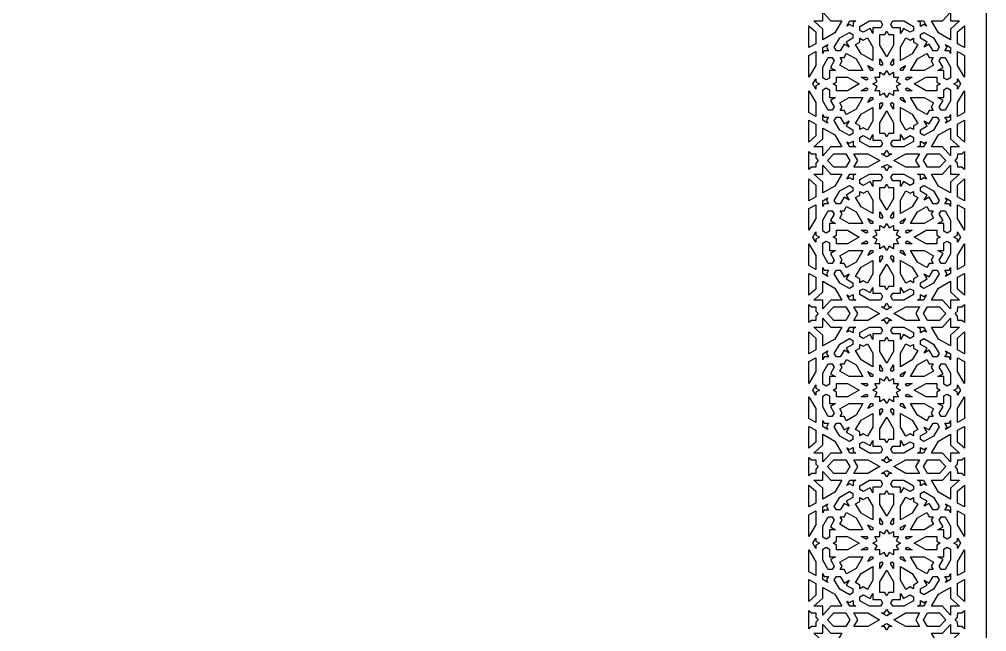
# Model space of a CAD drawing. Extents: x -430 to 430, y -1150 to 1150.
# Drawn here: x -5.4 to 430, y -866.5 to -590.9 of the extents above; entities that cross this region are included whole.
import ezdxf

# ---------------------------------------------------------------- set-up
doc = ezdxf.new("R2010")
doc.units = 0
doc.layers.add('LAYER_1', color=18, linetype='CONTINUOUS')

msp = doc.modelspace()

# ---------------------------------------------------------------- linework, layer by layer
at = {"layer": 'LAYER_1'}
for points in [[(-430, -1150), (430, -1150), (430, 1150), (-430, 1150)], [(359.89, -591.59), (364.8, -591.59), (361.65, -596.96), (356.2, -600.05), (356.2, -595.23), (352.14, -591.59), (356.2, -591.59), (356.2, -587.6)], [(413.8, -591.59), (417.85, -591.59), (413.8, -595.23), (413.8, -600.05), (408.35, -596.96), (405.2, -591.59), (410.1, -591.59), (413.8, -587.6)], [(369.85, -592.29), (369.85, -594.12), (368.25, -593.21), (367.01, -593.91), (368.37, -591.59), (371.09, -591.59)], [(383.17, -593.15), (382.3, -594.63), (378.82, -594.63), (378.82, -597.23), (377.5, -594.98), (374.48, -596.7), (372.97, -595.84), (372.97, -594.04), (377.28, -591.59), (382.26, -591.59)], [(397.03, -594.04), (397.03, -595.84), (395.52, -596.7), (392.5, -594.98), (391.18, -597.23), (391.18, -594.63), (387.7, -594.63), (386.82, -593.15), (387.74, -591.59), (392.72, -591.59)], [(402.99, -593.91), (401.75, -593.21), (400.15, -594.12), (400.15, -592.29), (398.91, -591.59), (401.63, -591.59)], [(353.1, -596.52), (353.1, -601.85), (350.01, -603.6), (350, -603.59), (350, -593.76), (350.01, -593.75)], [(385.88, -597.68), (388.09, -597.68), (388.09, -602.5), (385, -607.77), (381.91, -602.5), (381.91, -597.68), (384.11, -597.68), (385, -596.17)], [(419.98, -603.6), (416.9, -601.85), (416.9, -596.52), (419.98, -593.75)], [(369.81, -597.63), (369.81, -599.35), (366.79, -601.07), (368.11, -603.31), (365.82, -602.02), (364.08, -604.99), (362.34, -604.99), (361.42, -603.43), (363.91, -599.18), (368.22, -596.73)], [(378.82, -603.32), (378.82, -609.4), (373.47, -606.36), (371.02, -602.18), (372.93, -601.1), (372.93, -599.36), (374.46, -600.23), (376.36, -599.14)], [(395.54, -600.23), (397.07, -599.36), (397.07, -601.1), (398.98, -602.18), (396.53, -606.36), (391.18, -609.4), (391.18, -603.32), (393.63, -599.14)], [(406.08, -599.18), (408.57, -603.43), (407.66, -604.99), (405.92, -604.99), (404.17, -602.02), (401.89, -603.31), (403.21, -601.07), (400.19, -599.35), (400.19, -597.63), (401.77, -596.73)], [(357.84, -603.45), (358.76, -605.03), (356.91, -605.03), (356.2, -606.25), (356.2, -603.57), (358.55, -602.23)], [(413.8, -603.57), (413.8, -606.25), (413.09, -605.03), (411.23, -605.03), (412.16, -603.45), (411.44, -602.23)], [(353.1, -611.63), (350.01, -616.89), (350, -616.87), (350, -607.11), (350.01, -607.12), (353.1, -605.36)], [(361.39, -609.58), (359.64, -612.55), (361.93, -613.85), (359.29, -613.85), (359.29, -617.28), (357.78, -618.14), (356.2, -617.24), (356.2, -612.34), (358.68, -608.1), (360.51, -608.1)], [(371.2, -608.59), (374.29, -613.85), (368.11, -613.85), (363.87, -611.44), (364.97, -609.56), (364.09, -608.05), (365.86, -608.05), (366.96, -606.18)], [(383.21, -610.81), (382.73, -611.62), (381.91, -611.15), (381.91, -608.59)], [(388.09, -611.15), (387.26, -611.62), (386.79, -610.81), (388.09, -608.59)], [(404.14, -608.05), (405.91, -608.05), (405.03, -609.56), (406.13, -611.44), (401.88, -613.85), (395.71, -613.85), (398.8, -608.59), (403.04, -606.18)], [(413.8, -612.34), (413.8, -617.24), (412.22, -618.14), (410.71, -617.28), (410.71, -613.85), (408.07, -613.85), (410.35, -612.55), (408.61, -609.58), (409.48, -608.1), (411.31, -608.1)], [(419.98, -607.12), (419.98, -616.89), (416.9, -611.63), (416.9, -605.36)], [(378.82, -612.91), (378.82, -613.85), (377.86, -613.85), (376.56, -611.63)], [(386.13, -615.78), (388.09, -614.67), (388.09, -616.9), (390.35, -616.9), (389.22, -618.82), (391.18, -619.93), (389.22, -621.05), (390.35, -622.97), (388.09, -622.97), (388.09, -625.2), (386.13, -624.09), (385, -626.01), (383.87, -624.09), (381.91, -625.2), (381.91, -622.97), (379.65, -622.97), (380.78, -621.05), (378.82, -619.93), (380.78, -618.82), (379.65, -616.9), (381.91, -616.9), (381.91, -614.67), (383.87, -615.78), (385, -613.86)], [(392.13, -613.85), (391.18, -613.85), (391.18, -612.91), (393.44, -611.63)], [(353.1, -619.02), (354.7, -619.94), (353.1, -620.85), (353.1, -622.26), (351.74, -619.94), (353.1, -617.61)], [(372.63, -619.94), (367.29, -622.97), (362.38, -622.97), (362.38, -620.81), (360.85, -619.94), (362.38, -619.07), (362.38, -616.9), (367.29, -616.9)], [(376.55, -617.71), (375.73, -618.18), (373.47, -616.9), (376.08, -616.9)], [(394.27, -618.18), (393.44, -617.71), (393.92, -616.9), (396.52, -616.9)], [(407.61, -619.07), (409.14, -619.94), (407.61, -620.81), (407.61, -622.97), (402.71, -622.97), (397.36, -619.94), (402.71, -616.9), (407.61, -616.9)], [(418.26, -619.94), (416.9, -622.26), (416.9, -620.85), (415.29, -619.94), (416.9, -619.02), (416.9, -617.61)], [(359.29, -622.59), (359.29, -626.02), (361.93, -626.02), (359.64, -627.32), (361.39, -630.29), (360.51, -631.77), (358.68, -631.77), (356.2, -627.53), (356.2, -622.63), (357.78, -621.73)], [(376.55, -622.16), (376.08, -622.97), (373.47, -622.97), (375.73, -621.69)], [(396.52, -622.97), (393.92, -622.97), (393.44, -622.16), (394.27, -621.69)], [(413.8, -622.63), (413.8, -627.53), (411.31, -631.77), (409.48, -631.77), (408.61, -630.29), (410.35, -627.32), (408.07, -626.02), (410.71, -626.02), (410.71, -622.59), (412.22, -621.73)], [(353.1, -628.24), (353.1, -634.51), (350.01, -632.75), (350.01, -622.98)], [(371.2, -631.28), (366.96, -633.7), (365.86, -631.82), (364.09, -631.82), (364.97, -630.31), (363.87, -628.43), (368.11, -626.02), (374.29, -626.02)], [(378.82, -626.96), (376.56, -628.24), (377.86, -626.02), (378.82, -626.02)], [(393.44, -628.24), (391.18, -626.96), (391.18, -626.02), (392.13, -626.02)], [(406.13, -628.43), (405.03, -630.31), (405.91, -631.82), (404.14, -631.82), (403.04, -633.7), (398.8, -631.28), (395.71, -626.02), (401.88, -626.02)], [(419.98, -632.75), (416.9, -634.51), (416.9, -628.24), (419.98, -622.98)], [(378.82, -636.55), (376.36, -640.73), (374.46, -639.64), (372.93, -640.51), (372.93, -638.77), (371.02, -637.69), (373.47, -633.51), (378.82, -630.47)], [(383.21, -629.06), (381.91, -631.27), (381.91, -628.71), (382.73, -628.25)], [(388.09, -628.71), (388.09, -631.27), (386.79, -629.06), (387.26, -628.25)], [(396.53, -633.51), (398.98, -637.69), (397.07, -638.77), (397.07, -640.51), (395.54, -639.64), (393.63, -640.73), (391.18, -636.55), (391.18, -630.47)], [(356.91, -634.84), (358.76, -634.84), (357.84, -636.42), (358.55, -637.64), (356.2, -636.3), (356.2, -633.62)], [(365.82, -637.86), (368.11, -636.56), (366.79, -638.8), (369.81, -640.52), (369.81, -642.24), (368.22, -643.14), (363.91, -640.69), (361.42, -636.44), (362.34, -634.88), (364.08, -634.88)], [(388.09, -637.37), (388.09, -642.19), (385.88, -642.19), (385, -643.7), (384.11, -642.19), (381.91, -642.19), (381.91, -637.37), (385, -632.1)], [(408.57, -636.44), (406.08, -640.69), (401.77, -643.14), (400.19, -642.24), (400.19, -640.52), (403.21, -638.8), (401.89, -636.56), (404.17, -637.86), (405.92, -634.88), (407.66, -634.88)], [(413.8, -636.3), (411.44, -637.64), (412.16, -636.42), (411.23, -634.84), (413.09, -634.84), (413.8, -633.62)], [(353.1, -638.02), (353.1, -643.35), (350.01, -646.12), (350.01, -636.27)], [(361.65, -642.91), (364.8, -648.28), (359.89, -648.28), (356.2, -652.27), (356.2, -648.28), (352.14, -648.28), (356.2, -644.64), (356.2, -639.82)], [(413.8, -644.64), (417.85, -648.28), (413.8, -648.28), (413.8, -652.27), (410.1, -648.28), (405.2, -648.28), (408.35, -642.91), (413.8, -639.82)], [(419.98, -646.12), (416.9, -643.35), (416.9, -638.02), (419.98, -636.27)], [(378.82, -645.24), (382.3, -645.24), (383.17, -646.72), (382.26, -648.28), (377.28, -648.28), (372.97, -645.83), (372.97, -644.03), (374.48, -643.17), (377.5, -644.89), (378.82, -642.64)], [(392.5, -644.89), (395.52, -643.17), (397.03, -644.03), (397.03, -645.83), (392.72, -648.28), (387.74, -648.28), (386.82, -646.72), (387.7, -645.24), (391.18, -645.24), (391.18, -642.64)], [(369.85, -647.58), (371.09, -648.28), (368.37, -648.28), (367.01, -645.96), (368.25, -646.66), (369.85, -645.75)], [(401.75, -646.66), (402.99, -645.96), (401.63, -648.28), (398.91, -648.28), (400.15, -647.58), (400.15, -645.75)], [(351.15, -651.33), (353.04, -651.33), (353.1, -653.24), (354.17, -654.39), (353.1, -655.54), (353.04, -657.46), (351.15, -657.46), (350.01, -658.48), (350.01, -650.3)], [(368.38, -654.39), (366.58, -657.46), (361.26, -657.46), (358.42, -654.39), (361.26, -651.33), (366.58, -651.33)], [(381.85, -654.39), (376.45, -657.46), (370.16, -657.46), (371.95, -654.39), (370.16, -651.33), (376.45, -651.33)], [(385.93, -651.33), (387.36, -651.33), (385, -652.67), (382.64, -651.33), (384.07, -651.33), (385, -649.75)], [(398.04, -654.39), (399.84, -657.46), (393.55, -657.46), (388.15, -654.39), (393.55, -651.33), (399.84, -651.33)], [(411.58, -654.39), (408.74, -657.46), (403.42, -657.46), (401.62, -654.39), (403.42, -651.33), (408.74, -651.33)], [(419.98, -658.48), (418.84, -657.46), (416.96, -657.46), (416.9, -655.54), (415.83, -654.39), (416.9, -653.24), (416.96, -651.33), (418.84, -651.33), (419.98, -650.3)], [(359.89, -660.5), (364.8, -660.5), (361.65, -665.87), (356.2, -668.97), (356.2, -664.14), (352.14, -660.5), (356.2, -660.5), (356.2, -656.52)], [(387.36, -657.46), (385.93, -657.46), (385, -659.04), (384.07, -657.46), (382.64, -657.46), (385, -656.12)], [(413.8, -660.5), (417.85, -660.5), (413.8, -664.14), (413.8, -668.97), (408.35, -665.87), (405.2, -660.5), (410.1, -660.5), (413.8, -656.52)], [(369.85, -661.21), (369.85, -663.03), (368.25, -662.12), (367.01, -662.82), (368.37, -660.5), (371.09, -660.5)], [(383.17, -662.06), (382.3, -663.55), (378.82, -663.55), (378.82, -666.14), (377.5, -663.9), (374.48, -665.61), (372.97, -664.75), (372.97, -662.95), (377.28, -660.5), (382.26, -660.5)], [(397.03, -662.95), (397.03, -664.75), (395.52, -665.61), (392.5, -663.9), (391.18, -666.14), (391.18, -663.55), (387.7, -663.55), (386.82, -662.06), (387.74, -660.5), (392.72, -660.5)], [(402.99, -662.82), (401.75, -662.12), (400.15, -663.03), (400.15, -661.21), (398.91, -660.5), (401.63, -660.5)], [(353.1, -665.43), (353.1, -670.76), (350.01, -672.51), (350.01, -662.66)], [(369.81, -666.55), (369.81, -668.26), (366.79, -669.98), (368.11, -672.23), (365.82, -670.93), (364.08, -673.9), (362.34, -673.9), (361.42, -672.34), (363.91, -668.1), (368.22, -665.65)], [(385.88, -666.59), (388.09, -666.59), (388.09, -671.42), (385, -676.68), (381.91, -671.42), (381.91, -666.59), (384.11, -666.59), (385, -665.09)], [(406.08, -668.1), (408.57, -672.34), (407.66, -673.9), (405.92, -673.9), (404.17, -670.93), (401.89, -672.23), (403.21, -669.98), (400.19, -668.26), (400.19, -666.55), (401.77, -665.65)], [(419.98, -672.51), (416.9, -670.76), (416.9, -665.43), (419.98, -662.66)], [(378.82, -672.23), (378.82, -678.31), (373.47, -675.27), (371.02, -671.09), (372.93, -670.01), (372.93, -668.27), (374.46, -669.14), (376.36, -668.06)], [(395.54, -669.14), (397.07, -668.27), (397.07, -670.01), (398.98, -671.09), (396.53, -675.27), (391.18, -678.31), (391.18, -672.23), (393.63, -668.06)], [(353.1, -680.54), (350.01, -685.8), (350.01, -676.03), (353.1, -674.28)], [(357.84, -672.36), (358.76, -673.94), (356.91, -673.94), (356.2, -675.16), (356.2, -672.48), (358.55, -671.14)], [(413.8, -672.48), (413.8, -675.16), (413.09, -673.94), (411.23, -673.94), (412.16, -672.36), (411.44, -671.14)], [(419.98, -676.03), (419.98, -685.8), (416.9, -680.54), (416.9, -674.28)], [(361.39, -678.5), (359.64, -681.47), (361.93, -682.76), (359.29, -682.76), (359.29, -686.2), (357.78, -687.05), (356.2, -686.15), (356.2, -681.25), (358.68, -677.01), (360.51, -677.01)], [(371.2, -677.5), (374.29, -682.76), (368.11, -682.76), (363.87, -680.35), (364.97, -678.47), (364.09, -676.97), (365.86, -676.97), (366.96, -675.09)], [(383.21, -679.73), (382.73, -680.54), (381.91, -680.07), (381.91, -677.51)], [(388.09, -680.07), (387.26, -680.54), (386.79, -679.73), (388.09, -677.51)], [(404.14, -676.97), (405.91, -676.97), (405.03, -678.47), (406.13, -680.35), (401.88, -682.76), (395.71, -682.76), (398.8, -677.5), (403.04, -675.09)], [(413.8, -681.25), (413.8, -686.15), (412.22, -687.05), (410.71, -686.2), (410.71, -682.76), (408.07, -682.76), (410.35, -681.47), (408.61, -678.5), (409.48, -677.01), (411.31, -677.01)], [(378.82, -681.83), (378.82, -682.77), (377.86, -682.77), (376.56, -680.55)], [(386.13, -684.7), (388.09, -683.59), (388.09, -685.81), (390.35, -685.81), (389.22, -687.74), (391.18, -688.85), (389.22, -689.96), (390.35, -691.89), (388.09, -691.89), (388.09, -694.11), (386.13, -693), (385, -694.93), (383.87, -693), (381.91, -694.11), (381.91, -691.89), (379.65, -691.89), (380.78, -689.96), (378.82, -688.85), (380.78, -687.74), (379.65, -685.81), (381.91, -685.81), (381.91, -683.59), (383.87, -684.7), (385, -682.77)], [(392.13, -682.77), (391.18, -682.77), (391.18, -681.83), (393.44, -680.55)], [(353.1, -687.94), (354.7, -688.85), (353.1, -689.76), (353.1, -691.17), (351.74, -688.85), (353.1, -686.53)], [(372.63, -688.85), (367.29, -691.89), (362.38, -691.89), (362.38, -689.72), (360.85, -688.85), (362.38, -687.98), (362.38, -685.81), (367.29, -685.81)], [(376.55, -686.62), (375.73, -687.09), (373.47, -685.81), (376.08, -685.81)], [(394.27, -687.09), (393.44, -686.62), (393.92, -685.81), (396.52, -685.81)], [(407.61, -687.98), (409.14, -688.85), (407.61, -689.72), (407.61, -691.89), (402.71, -691.89), (397.36, -688.85), (402.71, -685.81), (407.61, -685.81)], [(418.26, -688.85), (416.9, -691.17), (416.9, -689.76), (415.29, -688.85), (416.9, -687.94), (416.9, -686.53)], [(353.1, -697.16), (353.1, -703.42), (350.01, -701.67), (350, -701.67), (350, -691.92), (350.01, -691.89)], [(359.29, -691.5), (359.29, -694.93), (361.93, -694.93), (359.64, -696.23), (361.39, -699.2), (360.51, -700.69), (358.68, -700.69), (356.2, -696.44), (356.2, -691.54), (357.78, -690.64)], [(376.55, -691.08), (376.08, -691.89), (373.47, -691.89), (375.73, -690.61)], [(396.52, -691.89), (393.92, -691.89), (393.44, -691.08), (394.27, -690.61)], [(413.8, -691.54), (413.8, -696.44), (411.31, -700.69), (409.48, -700.69), (408.61, -699.2), (410.35, -696.23), (408.07, -694.93), (410.71, -694.93), (410.71, -691.5), (412.22, -690.64)], [(419.98, -701.67), (416.9, -703.42), (416.9, -697.16), (419.98, -691.89)], [(371.2, -700.2), (366.96, -702.61), (365.86, -700.73), (364.09, -700.73), (364.97, -699.22), (363.87, -697.35), (368.11, -694.93), (374.29, -694.93)], [(378.82, -695.87), (376.56, -697.15), (377.86, -694.93), (378.82, -694.93)], [(393.44, -697.15), (391.18, -695.87), (391.18, -694.93), (392.13, -694.93)], [(406.13, -697.35), (405.03, -699.22), (405.91, -700.73), (404.14, -700.73), (403.04, -702.61), (398.8, -700.2), (395.71, -694.93), (401.88, -694.93)], [(378.82, -705.47), (376.36, -709.64), (374.46, -708.56), (372.93, -709.43), (372.93, -707.69), (371.02, -706.6), (373.47, -702.43), (378.82, -699.39)], [(383.21, -697.97), (381.91, -700.19), (381.91, -697.63), (382.73, -697.16)], [(388.09, -706.28), (388.09, -711.1), (385.88, -711.1), (385, -712.61), (384.11, -711.1), (381.91, -711.1), (381.91, -706.28), (385, -701.02)], [(388.09, -697.63), (388.09, -700.19), (386.79, -697.97), (387.26, -697.16)], [(396.53, -702.43), (398.98, -706.6), (397.07, -707.69), (397.07, -709.43), (395.54, -708.56), (393.63, -709.64), (391.18, -705.47), (391.18, -699.39)], [(353.1, -706.94), (353.1, -712.27), (350.01, -715.04), (350, -715.03), (350, -705.19), (350.01, -705.18)], [(356.91, -703.75), (358.76, -703.75), (357.84, -705.33), (358.55, -706.55), (356.2, -705.21), (356.2, -702.53)], [(365.82, -706.77), (368.11, -705.47), (366.79, -707.72), (369.81, -709.43), (369.81, -711.15), (368.22, -712.05), (363.91, -709.6), (361.42, -705.36), (362.34, -703.8), (364.08, -703.8)], [(408.57, -705.36), (406.08, -709.6), (401.77, -712.05), (400.19, -711.15), (400.19, -709.43), (403.21, -707.72), (401.89, -705.47), (404.17, -706.77), (405.92, -703.8), (407.66, -703.8)], [(413.8, -705.21), (411.44, -706.55), (412.16, -705.33), (411.23, -703.75), (413.09, -703.75), (413.8, -702.53)], [(419.98, -715.04), (416.9, -712.27), (416.9, -706.94), (419.98, -705.18)], [(361.65, -711.83), (364.8, -717.19), (359.89, -717.19), (356.2, -721.18), (356.2, -717.19), (352.14, -717.19), (356.2, -713.55), (356.2, -708.73)], [(413.8, -713.55), (417.85, -717.19), (413.8, -717.19), (413.8, -721.18), (410.1, -717.19), (405.2, -717.19), (408.35, -711.83), (413.8, -708.73)], [(378.82, -714.15), (382.3, -714.15), (383.17, -715.64), (382.26, -717.2), (377.28, -717.2), (372.97, -714.75), (372.97, -712.94), (374.48, -712.09), (377.5, -713.8), (378.82, -711.56)], [(392.5, -713.8), (395.52, -712.09), (397.03, -712.94), (397.03, -714.75), (392.72, -717.2), (387.74, -717.2), (386.82, -715.64), (387.7, -714.15), (391.18, -714.15), (391.18, -711.56)], [(369.85, -716.49), (371.09, -717.19), (368.37, -717.19), (367.01, -714.87), (368.25, -715.58), (369.85, -714.67)], [(401.75, -715.58), (402.99, -714.87), (401.63, -717.19), (398.91, -717.19), (400.15, -716.49), (400.15, -714.67)], [(351.15, -720.24), (353.04, -720.24), (353.1, -722.16), (354.15, -723.29), (353.1, -724.43), (353.04, -726.35), (351.15, -726.35), (350, -727.38), (350, -719.2)], [(368.37, -723.29), (366.58, -726.35), (361.26, -726.35), (358.43, -723.29), (361.26, -720.24), (366.58, -720.24)], [(381.82, -723.29), (376.45, -726.35), (370.16, -726.35), (371.95, -723.29), (370.16, -720.24), (376.45, -720.24)], [(385.93, -720.24), (387.36, -720.24), (385, -721.58), (382.64, -720.24), (384.07, -720.24), (385, -718.66)], [(398.05, -723.29), (399.84, -726.35), (393.55, -726.35), (388.17, -723.29), (393.55, -720.24), (399.84, -720.24)], [(411.57, -723.29), (408.74, -726.35), (403.42, -726.35), (401.62, -723.29), (403.42, -720.24), (408.74, -720.24)], [(420, -727.38), (418.84, -726.35), (416.96, -726.35), (416.9, -724.43), (415.84, -723.29), (416.9, -722.16), (416.96, -720.24), (418.84, -720.24), (420, -719.2)], [(359.89, -729.39), (364.8, -729.39), (361.65, -734.76), (356.2, -737.86), (356.2, -733.03), (352.14, -729.39), (356.2, -729.39), (356.2, -725.4)], [(387.36, -726.35), (385.93, -726.35), (385, -727.92), (384.07, -726.35), (382.64, -726.35), (385, -725.01)], [(413.8, -729.39), (417.85, -729.39), (413.8, -733.03), (413.8, -737.86), (408.35, -734.76), (405.2, -729.39), (410.1, -729.39), (413.8, -725.4)], [(369.85, -730.1), (369.85, -731.92), (368.25, -731.01), (367.01, -731.71), (368.37, -729.39), (371.09, -729.39)], [(383.17, -730.95), (382.3, -732.44), (378.82, -732.44), (378.82, -735.03), (377.5, -732.78), (374.48, -734.5), (372.97, -733.64), (372.97, -731.84), (377.28, -729.39), (382.26, -729.39)], [(397.03, -731.84), (397.03, -733.64), (395.52, -734.5), (392.5, -732.78), (391.18, -735.03), (391.18, -732.44), (387.7, -732.44), (386.82, -730.95), (387.74, -729.39), (392.72, -729.39)], [(402.99, -731.71), (401.75, -731.01), (400.15, -731.92), (400.15, -730.1), (398.91, -729.39), (401.63, -729.39)], [(353.1, -734.32), (353.1, -739.65), (350.01, -741.4), (350, -741.39), (350, -731.56), (350.01, -731.55)], [(369.81, -735.44), (369.81, -737.15), (366.79, -738.87), (368.11, -741.11), (365.82, -739.82), (364.08, -742.79), (362.34, -742.79), (361.42, -741.23), (363.91, -736.99), (368.22, -734.54)], [(385.88, -735.48), (388.09, -735.48), (388.09, -740.3), (385, -745.57), (381.91, -740.3), (381.91, -735.48), (384.11, -735.48), (385, -733.98)], [(406.08, -736.99), (408.57, -741.23), (407.66, -742.79), (405.92, -742.79), (404.17, -739.82), (401.89, -741.11), (403.21, -738.87), (400.19, -737.15), (400.19, -735.44), (401.77, -734.54)], [(419.98, -741.4), (416.9, -739.65), (416.9, -734.32), (419.98, -731.55)], [(357.84, -741.25), (358.76, -742.83), (356.91, -742.83), (356.2, -744.05), (356.2, -741.37), (358.55, -740.03)], [(378.82, -741.12), (378.82, -747.2), (373.47, -744.16), (371.02, -739.98), (372.93, -738.9), (372.93, -737.16), (374.46, -738.03), (376.36, -736.94)], [(395.54, -738.03), (397.07, -737.16), (397.07, -738.9), (398.98, -739.98), (396.53, -744.16), (391.18, -747.2), (391.18, -741.12), (393.63, -736.94)], [(413.8, -741.37), (413.8, -744.05), (413.09, -742.83), (411.23, -742.83), (412.16, -741.25), (411.44, -740.03)], [(353.1, -749.43), (350.01, -754.69), (350, -754.67), (350, -744.91), (350.01, -744.92), (353.1, -743.16)], [(371.2, -746.39), (374.29, -751.65), (368.11, -751.65), (363.87, -749.24), (364.97, -747.36), (364.09, -745.86), (365.86, -745.86), (366.96, -743.98)], [(404.14, -745.86), (405.91, -745.86), (405.03, -747.36), (406.13, -749.24), (401.88, -751.65), (395.71, -751.65), (398.8, -746.39), (403.04, -743.98)], [(419.98, -744.92), (419.98, -754.69), (416.9, -749.43), (416.9, -743.16)], [(361.39, -747.38), (359.64, -750.35), (361.93, -751.65), (359.29, -751.65), (359.29, -755.08), (357.78, -755.94), (356.2, -755.04), (356.2, -750.14), (358.68, -745.9), (360.51, -745.9)], [(383.21, -748.61), (382.73, -749.42), (381.91, -748.96), (381.91, -746.4)], [(388.09, -748.96), (387.26, -749.42), (386.79, -748.61), (388.09, -746.4)], [(413.8, -750.14), (413.8, -755.04), (412.22, -755.94), (410.71, -755.08), (410.71, -751.65), (408.07, -751.65), (410.35, -750.35), (408.61, -747.38), (409.48, -745.9), (411.31, -745.9)], [(378.82, -750.71), (378.82, -751.65), (377.86, -751.65), (376.56, -749.43)], [(386.13, -753.58), (388.09, -752.47), (388.09, -754.7), (390.35, -754.7), (389.22, -756.62), (391.18, -757.74), (389.22, -758.85), (390.35, -760.77), (388.09, -760.77), (388.09, -763), (386.13, -761.89), (385, -763.81), (383.87, -761.89), (381.91, -763), (381.91, -760.77), (379.65, -760.77), (380.78, -758.85), (378.82, -757.74), (380.78, -756.62), (379.65, -754.7), (381.91, -754.7), (381.91, -752.47), (383.87, -753.58), (385, -751.66)], [(392.13, -751.65), (391.18, -751.65), (391.18, -750.71), (393.44, -749.43)], [(353.1, -756.83), (354.7, -757.74), (353.1, -758.65), (353.1, -760.06), (351.74, -757.74), (353.1, -755.42)], [(372.63, -757.74), (367.29, -760.78), (362.38, -760.78), (362.38, -758.61), (360.85, -757.74), (362.38, -756.87), (362.38, -754.7), (367.29, -754.7)], [(376.55, -755.51), (375.73, -755.98), (373.47, -754.7), (376.08, -754.7)], [(394.27, -755.98), (393.44, -755.51), (393.92, -754.7), (396.52, -754.7)], [(407.61, -756.87), (409.14, -757.74), (407.61, -758.61), (407.61, -760.78), (402.71, -760.78), (397.36, -757.74), (402.71, -754.7), (407.61, -754.7)], [(418.26, -757.74), (416.9, -760.06), (416.9, -758.65), (415.29, -757.74), (416.9, -756.83), (416.9, -755.42)], [(353.1, -766.05), (353.1, -772.31), (350.01, -770.56), (350.01, -760.78)], [(359.29, -760.39), (359.29, -763.82), (361.93, -763.82), (359.64, -765.12), (361.39, -768.09), (360.51, -769.58), (358.68, -769.58), (356.2, -765.33), (356.2, -760.43), (357.78, -759.53)], [(376.55, -759.96), (376.08, -760.77), (373.47, -760.77), (375.73, -759.49)], [(396.52, -760.77), (393.92, -760.77), (393.44, -759.96), (394.27, -759.49)], [(413.8, -760.43), (413.8, -765.33), (411.31, -769.58), (409.48, -769.58), (408.61, -768.09), (410.35, -765.12), (408.07, -763.82), (410.71, -763.82), (410.71, -760.39), (412.22, -759.53)], [(419.98, -770.56), (416.9, -772.31), (416.9, -766.05), (419.98, -760.78)], [(371.2, -769.08), (366.96, -771.5), (365.86, -769.62), (364.09, -769.62), (364.97, -768.11), (363.87, -766.23), (368.11, -763.82), (374.29, -763.82)], [(378.82, -764.76), (376.56, -766.04), (377.86, -763.82), (378.82, -763.82)], [(383.21, -766.86), (381.91, -769.08), (381.91, -766.52), (382.73, -766.05)], [(388.09, -766.52), (388.09, -769.08), (386.79, -766.86), (387.26, -766.05)], [(393.44, -766.04), (391.18, -764.76), (391.18, -763.82), (392.13, -763.82)], [(406.13, -766.23), (405.03, -768.11), (405.91, -769.62), (404.14, -769.62), (403.04, -771.5), (398.8, -769.08), (395.71, -763.82), (401.88, -763.82)], [(378.82, -774.35), (376.36, -778.53), (374.46, -777.45), (372.93, -778.31), (372.93, -776.58), (371.02, -775.49), (373.47, -771.31), (378.82, -768.28)], [(388.09, -775.17), (388.09, -779.99), (385.88, -779.99), (385, -781.5), (384.11, -779.99), (381.91, -779.99), (381.91, -775.17), (385, -769.91)], [(396.53, -771.31), (398.98, -775.49), (397.07, -776.58), (397.07, -778.31), (395.54, -777.45), (393.63, -778.53), (391.18, -774.35), (391.18, -768.28)], [(353.1, -775.83), (353.1, -781.15), (350.01, -783.93), (350.01, -774.07)], [(356.91, -772.64), (358.76, -772.64), (357.84, -774.22), (358.55, -775.44), (356.2, -774.1), (356.2, -771.42)], [(365.82, -775.66), (368.11, -774.36), (366.79, -776.61), (369.81, -778.32), (369.81, -780.04), (368.22, -780.94), (363.91, -778.49), (361.42, -774.24), (362.34, -772.69), (364.08, -772.69)], [(408.57, -774.24), (406.08, -778.49), (401.77, -780.94), (400.19, -780.04), (400.19, -778.32), (403.21, -776.61), (401.89, -774.36), (404.17, -775.66), (405.92, -772.69), (407.66, -772.69)], [(413.8, -774.1), (411.44, -775.44), (412.16, -774.22), (411.23, -772.64), (413.09, -772.64), (413.8, -771.42)], [(419.98, -783.93), (416.9, -781.15), (416.9, -775.83), (419.98, -774.07)], [(361.65, -780.72), (364.8, -786.08), (359.89, -786.08), (356.2, -790.07), (356.2, -786.08), (352.14, -786.08), (356.2, -782.44), (356.2, -777.62)], [(413.8, -782.44), (417.85, -786.08), (413.8, -786.08), (413.8, -790.07), (410.1, -786.08), (405.2, -786.08), (408.35, -780.72), (413.8, -777.62)], [(369.85, -785.38), (371.09, -786.08), (368.37, -786.08), (367.01, -783.76), (368.25, -784.47), (369.85, -783.55)], [(378.82, -783.04), (382.3, -783.04), (383.17, -784.52), (382.26, -786.08), (377.28, -786.08), (372.97, -783.63), (372.97, -781.83), (374.48, -780.97), (377.5, -782.69), (378.82, -780.44)], [(392.5, -782.69), (395.52, -780.97), (397.03, -781.83), (397.03, -783.63), (392.72, -786.08), (387.74, -786.08), (386.82, -784.52), (387.7, -783.04), (391.18, -783.04), (391.18, -780.44)], [(401.75, -784.47), (402.99, -783.76), (401.63, -786.08), (398.91, -786.08), (400.15, -785.38), (400.15, -783.55)], [(351.15, -789.13), (353.04, -789.13), (353.1, -791.04), (354.17, -792.19), (353.1, -793.34), (353.04, -795.26), (351.15, -795.26), (350.01, -796.28), (350.01, -788.1)], [(385.93, -789.13), (387.36, -789.13), (385, -790.47), (382.64, -789.13), (384.07, -789.13), (385, -787.55)], [(419.98, -796.28), (418.84, -795.26), (416.96, -795.26), (416.9, -793.34), (415.83, -792.19), (416.9, -791.04), (416.96, -789.13), (418.84, -789.13), (419.98, -788.1)], [(368.38, -792.19), (366.58, -795.26), (361.26, -795.26), (358.42, -792.19), (361.26, -789.13), (366.58, -789.13)], [(381.85, -792.19), (376.45, -795.26), (370.16, -795.26), (371.95, -792.19), (370.16, -789.13), (376.45, -789.13)], [(398.04, -792.19), (399.84, -795.26), (393.55, -795.26), (388.15, -792.19), (393.55, -789.13), (399.84, -789.13)], [(411.58, -792.19), (408.74, -795.26), (403.42, -795.26), (401.62, -792.19), (403.42, -789.13), (408.74, -789.13)], [(359.89, -798.3), (364.8, -798.3), (361.65, -803.67), (356.2, -806.77), (356.2, -801.94), (352.14, -798.3), (356.2, -798.3), (356.2, -794.32)], [(387.36, -795.26), (385.93, -795.26), (385, -796.84), (384.07, -795.26), (382.64, -795.26), (385, -793.92)], [(413.8, -798.3), (417.85, -798.3), (413.8, -801.94), (413.8, -806.77), (408.35, -803.67), (405.2, -798.3), (410.1, -798.3), (413.8, -794.32)], [(353.1, -803.23), (353.1, -808.56), (350.01, -810.32), (350.01, -800.46)], [(369.85, -799.01), (369.85, -800.83), (368.25, -799.92), (367.01, -800.63), (368.37, -798.3), (371.09, -798.3)], [(383.17, -799.86), (382.3, -801.35), (378.82, -801.35), (378.82, -803.94), (377.5, -801.7), (374.48, -803.41), (372.97, -802.55), (372.97, -800.75), (377.28, -798.3), (382.26, -798.3)], [(397.03, -800.75), (397.03, -802.55), (395.52, -803.41), (392.5, -801.7), (391.18, -803.94), (391.18, -801.35), (387.7, -801.35), (386.82, -799.86), (387.74, -798.3), (392.72, -798.3)], [(402.99, -800.63), (401.75, -799.92), (400.15, -800.83), (400.15, -799.01), (398.91, -798.3), (401.63, -798.3)], [(419.98, -810.32), (416.9, -808.56), (416.9, -803.23), (419.98, -800.46)], [(369.81, -804.35), (369.81, -806.07), (366.79, -807.78), (368.11, -810.03), (365.82, -808.73), (364.08, -811.7), (362.34, -811.7), (361.42, -810.14), (363.91, -805.9), (368.22, -803.45)], [(385.88, -804.39), (388.09, -804.39), (388.09, -809.22), (385, -814.48), (381.91, -809.22), (381.91, -804.39), (384.11, -804.39), (385, -802.89)], [(406.08, -805.9), (408.57, -810.14), (407.66, -811.7), (405.92, -811.7), (404.17, -808.73), (401.89, -810.03), (403.21, -807.78), (400.19, -806.07), (400.19, -804.35), (401.77, -803.45)], [(357.84, -810.17), (358.76, -811.74), (356.91, -811.74), (356.2, -812.96), (356.2, -810.29), (358.55, -808.95)], [(378.82, -810.03), (378.82, -816.11), (373.47, -813.07), (371.02, -808.9), (372.93, -807.81), (372.93, -806.07), (374.46, -806.94), (376.36, -805.86)], [(395.54, -806.94), (397.07, -806.07), (397.07, -807.81), (398.98, -808.9), (396.53, -813.07), (391.18, -816.11), (391.18, -810.03), (393.63, -805.86)], [(413.8, -810.29), (413.8, -812.96), (413.09, -811.74), (411.23, -811.74), (412.16, -810.17), (411.44, -808.95)], [(353.1, -818.34), (350.01, -823.6), (350.01, -813.83), (353.1, -812.08)], [(371.2, -815.3), (374.29, -820.57), (368.11, -820.57), (363.87, -818.15), (364.97, -816.27), (364.09, -814.77), (365.86, -814.77), (366.96, -812.89)], [(404.14, -814.77), (405.91, -814.77), (405.03, -816.27), (406.13, -818.15), (401.88, -820.57), (395.71, -820.57), (398.8, -815.3), (403.04, -812.89)], [(419.98, -813.83), (419.98, -823.6), (416.9, -818.34), (416.9, -812.08)], [(361.39, -816.3), (359.64, -819.27), (361.93, -820.57), (359.29, -820.57), (359.29, -824), (357.78, -824.85), (356.2, -823.95), (356.2, -819.05), (358.68, -814.81), (360.51, -814.81)], [(378.82, -819.63), (378.82, -820.57), (377.86, -820.57), (376.56, -818.35)], [(383.21, -817.53), (382.73, -818.34), (381.91, -817.87), (381.91, -815.31)], [(388.09, -817.87), (387.26, -818.34), (386.79, -817.53), (388.09, -815.31)], [(392.13, -820.57), (391.18, -820.57), (391.18, -819.63), (393.44, -818.35)], [(413.8, -819.05), (413.8, -823.95), (412.22, -824.85), (410.71, -824), (410.71, -820.57), (408.07, -820.57), (410.35, -819.27), (408.61, -816.3), (409.48, -814.81), (411.31, -814.81)], [(386.13, -822.5), (388.09, -821.39), (388.09, -823.61), (390.35, -823.61), (389.22, -825.54), (391.18, -826.65), (389.22, -827.76), (390.35, -829.69), (388.09, -829.69), (388.09, -831.91), (386.13, -830.8), (385, -832.73), (383.87, -830.8), (381.91, -831.91), (381.91, -829.69), (379.65, -829.69), (380.78, -827.76), (378.82, -826.65), (380.78, -825.54), (379.65, -823.61), (381.91, -823.61), (381.91, -821.39), (383.87, -822.5), (385, -820.57)], [(353.1, -825.74), (354.7, -826.65), (353.1, -827.56), (353.1, -828.97), (351.74, -826.65), (353.1, -824.33)], [(372.63, -826.65), (367.29, -829.69), (362.38, -829.69), (362.38, -827.52), (360.85, -826.65), (362.38, -825.78), (362.38, -823.61), (367.29, -823.61)], [(376.55, -824.42), (375.73, -824.89), (373.47, -823.61), (376.08, -823.61)], [(394.27, -824.89), (393.44, -824.42), (393.92, -823.61), (396.52, -823.61)], [(407.61, -825.78), (409.14, -826.65), (407.61, -827.52), (407.61, -829.69), (402.71, -829.69), (397.36, -826.65), (402.71, -823.61), (407.61, -823.61)], [(418.26, -826.65), (416.9, -828.97), (416.9, -827.56), (415.29, -826.65), (416.9, -825.74), (416.9, -824.33)], [(353.1, -834.96), (353.1, -841.22), (350.01, -839.47), (350, -839.48), (350, -829.72), (350.01, -829.7)], [(359.29, -829.3), (359.29, -832.74), (361.93, -832.74), (359.64, -834.03), (361.39, -837), (360.51, -838.49), (358.68, -838.49), (356.2, -834.25), (356.2, -829.35), (357.78, -828.45)], [(376.55, -828.88), (376.08, -829.69), (373.47, -829.69), (375.73, -828.41)], [(396.52, -829.69), (393.92, -829.69), (393.44, -828.88), (394.27, -828.41)], [(413.8, -829.35), (413.8, -834.25), (411.31, -838.49), (409.48, -838.49), (408.61, -837), (410.35, -834.03), (408.07, -832.74), (410.71, -832.74), (410.71, -829.3), (412.22, -828.45)], [(419.98, -839.47), (416.9, -841.22), (416.9, -834.96), (419.98, -829.7)], [(371.2, -838), (366.96, -840.41), (365.86, -838.53), (364.09, -838.53), (364.97, -837.03), (363.87, -835.15), (368.11, -832.74), (374.29, -832.74)], [(378.82, -833.67), (376.56, -834.95), (377.86, -832.74), (378.82, -832.74)], [(383.21, -835.77), (381.91, -837.99), (381.91, -835.43), (382.73, -834.96)], [(388.09, -835.43), (388.09, -837.99), (386.79, -835.77), (387.26, -834.96)], [(393.44, -834.95), (391.18, -833.67), (391.18, -832.74), (392.13, -832.74)], [(406.13, -835.15), (405.03, -837.03), (405.91, -838.53), (404.14, -838.53), (403.04, -840.41), (398.8, -838), (395.71, -832.74), (401.88, -832.74)], [(356.91, -841.56), (358.76, -841.56), (357.84, -843.13), (358.55, -844.36), (356.2, -843.02), (356.2, -840.34)], [(378.82, -843.27), (376.36, -847.44), (374.46, -846.36), (372.93, -847.23), (372.93, -845.49), (371.02, -844.41), (373.47, -840.23), (378.82, -837.19)], [(388.09, -844.08), (388.09, -848.91), (385.88, -848.91), (385, -850.41), (384.11, -848.91), (381.91, -848.91), (381.91, -844.08), (385, -838.82)], [(396.53, -840.23), (398.98, -844.41), (397.07, -845.49), (397.07, -847.23), (395.54, -846.36), (393.63, -847.44), (391.18, -843.27), (391.18, -837.19)], [(413.8, -843.02), (411.44, -844.36), (412.16, -843.13), (411.23, -841.56), (413.09, -841.56), (413.8, -840.34)], [(353.1, -844.74), (353.1, -850.07), (350.01, -852.84), (350, -852.83), (350, -842.99), (350.01, -842.98)], [(365.82, -844.57), (368.11, -843.27), (366.79, -845.52), (369.81, -847.24), (369.81, -848.95), (368.22, -849.85), (363.91, -847.4), (361.42, -843.16), (362.34, -841.6), (364.08, -841.6)], [(408.57, -843.16), (406.08, -847.4), (401.77, -849.85), (400.19, -848.95), (400.19, -847.24), (403.21, -845.52), (401.89, -843.27), (404.17, -844.57), (405.92, -841.6), (407.66, -841.6)], [(419.98, -852.84), (416.9, -850.07), (416.9, -844.74), (419.98, -842.98)], [(361.65, -849.63), (364.8, -855), (359.89, -855), (356.2, -858.98), (356.2, -855), (352.14, -855), (356.2, -851.36), (356.2, -846.53)], [(413.8, -851.36), (417.85, -855), (413.8, -855), (413.8, -858.98), (410.1, -855), (405.2, -855), (408.35, -849.63), (413.8, -846.53)], [(369.85, -854.29), (371.09, -855), (368.37, -855), (367.01, -852.68), (368.25, -853.38), (369.85, -852.47)], [(378.82, -851.95), (382.3, -851.95), (383.17, -853.44), (382.26, -855), (377.28, -855), (372.97, -852.55), (372.97, -850.75), (374.48, -849.89), (377.5, -851.6), (378.82, -849.36)], [(392.5, -851.6), (395.52, -849.89), (397.03, -850.75), (397.03, -852.55), (392.72, -855), (387.74, -855), (386.82, -853.44), (387.7, -851.95), (391.18, -851.95), (391.18, -849.36)], [(401.75, -853.38), (402.99, -852.68), (401.63, -855), (398.91, -855), (400.15, -854.29), (400.15, -852.47)], [(351.15, -858.04), (353.04, -858.04), (353.1, -859.96), (354.15, -861.09), (353.1, -862.23), (353.04, -864.15), (351.15, -864.15), (350, -865.18), (350, -857.01)], [(385.93, -858.04), (387.36, -858.04), (385, -859.38), (382.64, -858.04), (384.07, -858.04), (385, -856.46)], [(420, -865.19), (418.84, -864.15), (416.96, -864.15), (416.9, -862.23), (415.84, -861.09), (416.9, -859.96), (416.96, -858.04), (418.84, -858.04), (420, -857)], [(368.37, -861.09), (366.58, -864.15), (361.26, -864.15), (358.43, -861.09), (361.26, -858.04), (366.58, -858.04)], [(381.82, -861.09), (376.45, -864.15), (370.16, -864.15), (371.95, -861.09), (370.16, -858.04), (376.45, -858.04)], [(398.05, -861.09), (399.84, -864.15), (393.55, -864.15), (388.17, -861.09), (393.55, -858.04), (399.84, -858.04)], [(411.57, -861.09), (408.74, -864.15), (403.42, -864.15), (401.62, -861.09), (403.42, -858.04), (408.74, -858.04)], [(359.89, -867.19), (364.8, -867.19), (361.65, -872.56), (356.2, -875.66), (356.2, -870.83), (352.14, -867.19), (356.2, -867.19), (356.2, -863.2)], [(387.36, -864.15), (385.93, -864.15), (385, -865.73), (384.07, -864.15), (382.64, -864.15), (385, -862.81)], [(413.8, -867.19), (417.85, -867.19), (413.8, -870.83), (413.8, -875.66), (408.35, -872.56), (405.2, -867.19), (410.1, -867.19), (413.8, -863.2)]]:
    msp.add_lwpolyline(points, close=True, dxfattribs=at)

doc.saveas('drawing.dxf')
